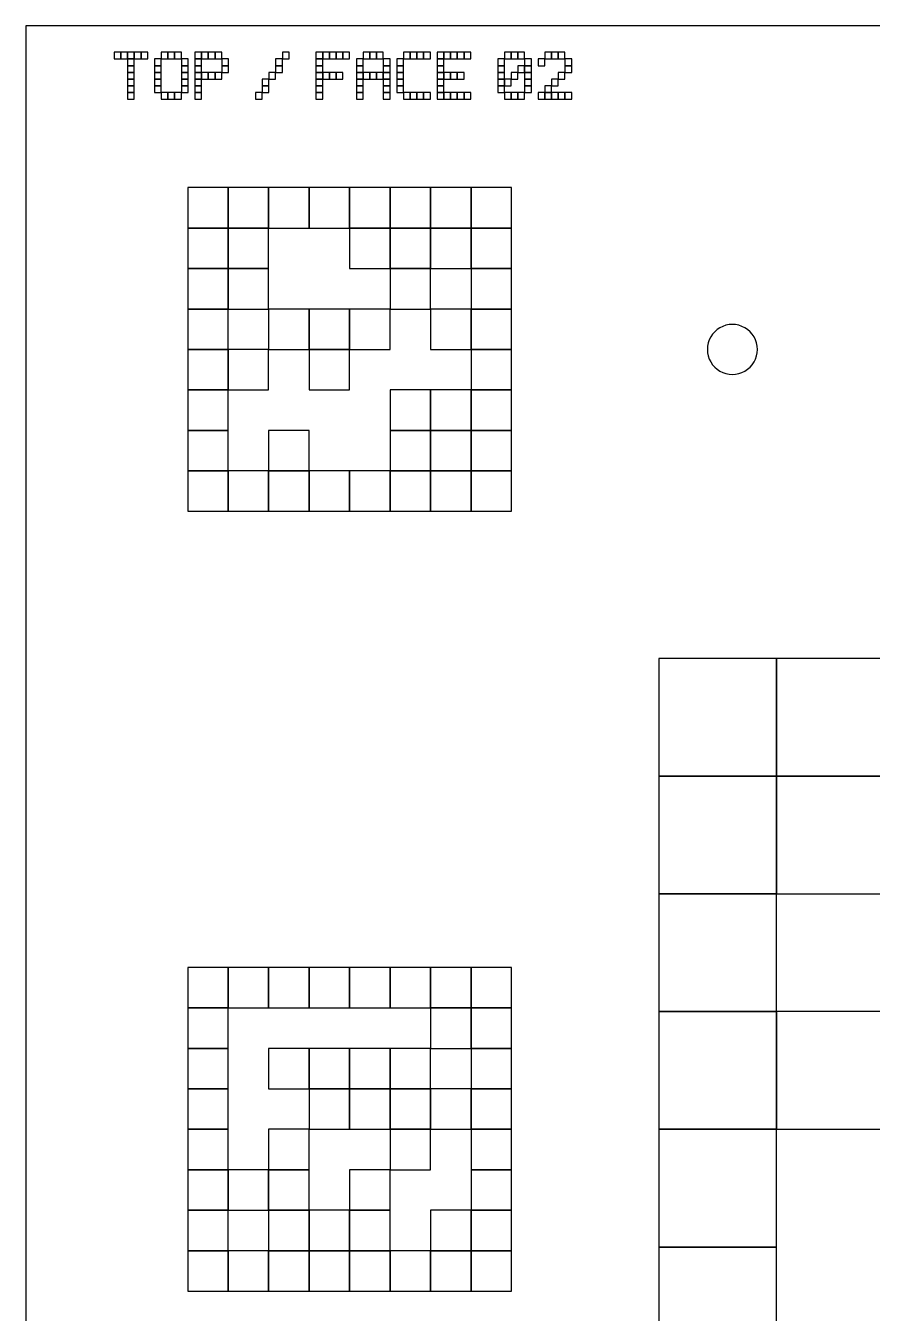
# Model space of a CAD drawing. Extents: x 0 to 490, y 0 to 320.
# Drawn here: x 170 to 227.5, y 232.5 to 320 of the extents above; entities that cross this region are included whole.
import ezdxf

# ---------------------------------------------------------------- set-up
doc = ezdxf.new("R2010")
doc.units = 0
for name, color, linetype in [('BLACK_POCKET', 7, 'CONTINUOUS'), ('BOARD_TEXT', 2, 'CONTINUOUS'), ('CUT', 1, 'CONTINUOUS'), ('MOUNT_HOLE', 5, 'CONTINUOUS')]:
    doc.layers.add(name, color=color, linetype=linetype)

msp = doc.modelspace()

# ---------------------------------------------------------------- linework, layer by layer
at = {"layer": 'BLACK_POCKET'}
for p, q in [((183.75, 309), (181, 309)), ((181, 309), (181, 306.25)), ((183.75, 306.25), (183.75, 309)), ((186.5, 309), (183.75, 309)), ((183.75, 309), (183.75, 306.25)), ((186.5, 306.25), (186.5, 309)), ((189.25, 309), (186.5, 309)), ((186.5, 309), (186.5, 306.25)), ((189.25, 306.25), (189.25, 309)), ((192, 309), (189.25, 309)), ((189.25, 309), (189.25, 306.25)), ((192, 306.25), (192, 309)), ((194.75, 309), (192, 309)), ((192, 309), (192, 306.25)), ((194.75, 306.25), (194.75, 309)), ((197.5, 309), (194.75, 309)), ((194.75, 309), (194.75, 306.25)), ((197.5, 306.25), (197.5, 309)), ((200.25, 309), (197.5, 309)), ((197.5, 309), (197.5, 306.25)), ((200.25, 306.25), (200.25, 309)), ((203, 309), (200.25, 309)), ((200.25, 309), (200.25, 306.25)), ((203, 306.25), (203, 309)), ((181, 306.25), (183.75, 306.25)), ((183.75, 306.25), (181, 306.25)), ((181, 306.25), (181, 303.5)), ((183.75, 306.25), (186.5, 306.25)), ((183.75, 303.5), (183.75, 306.25)), ((186.5, 306.25), (183.75, 306.25)), ((183.75, 306.25), (183.75, 303.5)), ((186.5, 306.25), (189.25, 306.25)), ((186.5, 303.5), (186.5, 306.25)), ((189.25, 306.25), (192, 306.25)), ((192, 306.25), (194.75, 306.25)), ((194.75, 306.25), (192, 306.25)), ((192, 306.25), (192, 303.5)), ((194.75, 306.25), (197.5, 306.25)), ((194.75, 303.5), (194.75, 306.25)), ((197.5, 306.25), (194.75, 306.25)), ((194.75, 306.25), (194.75, 303.5)), ((197.5, 306.25), (200.25, 306.25)), ((197.5, 303.5), (197.5, 306.25)), ((200.25, 306.25), (197.5, 306.25)), ((197.5, 306.25), (197.5, 303.5)), ((200.25, 306.25), (203, 306.25)), ((200.25, 303.5), (200.25, 306.25)), ((203, 306.25), (200.25, 306.25)), ((200.25, 306.25), (200.25, 303.5)), ((203, 303.5), (203, 306.25)), ((181, 303.5), (183.75, 303.5)), ((183.75, 303.5), (181, 303.5)), ((181, 303.5), (181, 300.75)), ((183.75, 303.5), (186.5, 303.5)), ((183.75, 300.75), (183.75, 303.5)), ((186.5, 303.5), (183.75, 303.5)), ((183.75, 303.5), (183.75, 300.75)), ((186.5, 300.75), (186.5, 303.5)), ((192, 303.5), (194.75, 303.5)), ((194.75, 303.5), (197.5, 303.5)), ((197.5, 303.5), (194.75, 303.5)), ((194.75, 303.5), (194.75, 300.75)), ((197.5, 303.5), (200.25, 303.5)), ((197.5, 300.75), (197.5, 303.5)), ((200.25, 303.5), (203, 303.5)), ((203, 303.5), (200.25, 303.5)), ((200.25, 303.5), (200.25, 300.75)), ((203, 300.75), (203, 303.5)), ((181, 300.75), (183.75, 300.75)), ((183.75, 300.75), (181, 300.75)), ((181, 300.75), (181, 298)), ((183.75, 300.75), (186.5, 300.75)), ((183.75, 298), (183.75, 300.75)), ((189.25, 300.75), (186.5, 300.75)), ((186.5, 300.75), (186.5, 298)), ((189.25, 298), (189.25, 300.75)), ((192, 300.75), (189.25, 300.75)), ((189.25, 300.75), (189.25, 298)), ((192, 298), (192, 300.75)), ((194.75, 300.75), (192, 300.75)), ((192, 300.75), (192, 298)), ((194.75, 300.75), (197.5, 300.75)), ((194.75, 298), (194.75, 300.75)), ((200.25, 300.75), (197.5, 300.75)), ((197.5, 300.75), (197.5, 298)), ((200.25, 300.75), (203, 300.75)), ((200.25, 298), (200.25, 300.75)), ((203, 300.75), (200.25, 300.75)), ((200.25, 300.75), (200.25, 298)), ((203, 298), (203, 300.75)), ((181, 298), (183.75, 298)), ((183.75, 298), (181, 298)), ((181, 298), (181, 295.25)), ((183.75, 295.25), (183.75, 298)), ((186.5, 298), (183.75, 298)), ((183.75, 298), (183.75, 295.25)), ((186.5, 298), (189.25, 298)), ((186.5, 295.25), (186.5, 298)), ((189.25, 298), (192, 298)), ((192, 298), (189.25, 298)), ((189.25, 298), (189.25, 295.25)), ((192, 298), (194.75, 298)), ((192, 295.25), (192, 298)), ((197.5, 298), (200.25, 298)), ((200.25, 298), (203, 298)), ((203, 298), (200.25, 298)), ((200.25, 298), (200.25, 295.25)), ((203, 295.25), (203, 298)), ((181, 295.25), (183.75, 295.25)), ((183.75, 295.25), (181, 295.25)), ((181, 295.25), (181, 292.5)), ((183.75, 295.25), (186.5, 295.25)), ((183.75, 292.5), (183.75, 295.25)), ((189.25, 295.25), (192, 295.25)), ((197.5, 295.25), (194.75, 295.25)), ((194.75, 295.25), (194.75, 292.5)), ((197.5, 292.5), (197.5, 295.25)), ((200.25, 295.25), (197.5, 295.25)), ((197.5, 295.25), (197.5, 292.5)), ((200.25, 295.25), (203, 295.25)), ((200.25, 292.5), (200.25, 295.25)), ((203, 295.25), (200.25, 295.25)), ((200.25, 295.25), (200.25, 292.5)), ((203, 292.5), (203, 295.25)), ((181, 292.5), (183.75, 292.5)), ((183.75, 292.5), (181, 292.5)), ((181, 292.5), (181, 289.75)), ((183.75, 289.75), (183.75, 292.5)), ((189.25, 292.5), (186.5, 292.5)), ((186.5, 292.5), (186.5, 289.75)), ((189.25, 289.75), (189.25, 292.5)), ((194.75, 292.5), (197.5, 292.5)), ((197.5, 292.5), (194.75, 292.5)), ((194.75, 292.5), (194.75, 289.75)), ((197.5, 292.5), (200.25, 292.5)), ((197.5, 289.75), (197.5, 292.5)), ((200.25, 292.5), (197.5, 292.5)), ((197.5, 292.5), (197.5, 289.75)), ((200.25, 292.5), (203, 292.5)), ((200.25, 289.75), (200.25, 292.5)), ((203, 292.5), (200.25, 292.5)), ((200.25, 292.5), (200.25, 289.75)), ((203, 289.75), (203, 292.5)), ((181, 289.75), (183.75, 289.75)), ((183.75, 289.75), (181, 289.75)), ((181, 289.75), (181, 287)), ((183.75, 287), (183.75, 289.75)), ((186.5, 289.75), (183.75, 289.75)), ((183.75, 289.75), (183.75, 287)), ((186.5, 289.75), (189.25, 289.75)), ((186.5, 287), (186.5, 289.75)), ((189.25, 289.75), (186.5, 289.75)), ((186.5, 289.75), (186.5, 287)), ((189.25, 287), (189.25, 289.75)), ((192, 289.75), (189.25, 289.75)), ((189.25, 289.75), (189.25, 287)), ((192, 287), (192, 289.75)), ((194.75, 289.75), (192, 289.75)), ((192, 289.75), (192, 287)), ((194.75, 289.75), (197.5, 289.75)), ((194.75, 287), (194.75, 289.75)), ((197.5, 289.75), (194.75, 289.75)), ((194.75, 289.75), (194.75, 287)), ((197.5, 289.75), (200.25, 289.75)), ((197.5, 287), (197.5, 289.75)), ((200.25, 289.75), (197.5, 289.75)), ((197.5, 289.75), (197.5, 287)), ((200.25, 289.75), (203, 289.75)), ((200.25, 287), (200.25, 289.75)), ((203, 289.75), (200.25, 289.75)), ((200.25, 289.75), (200.25, 287)), ((203, 287), (203, 289.75)), ((181, 287), (183.75, 287)), ((183.75, 287), (186.5, 287)), ((186.5, 287), (189.25, 287)), ((189.25, 287), (192, 287)), ((192, 287), (194.75, 287)), ((194.75, 287), (197.5, 287)), ((197.5, 287), (200.25, 287)), ((200.25, 287), (203, 287)), ((221, 277), (213, 277)), ((213, 277), (213, 269)), ((221, 269), (221, 277)), ((229, 277), (221, 277)), ((221, 277), (221, 269)), ((213, 269), (221, 269)), ((221, 269), (213, 269)), ((213, 269), (213, 261)), ((221, 269), (229, 269)), ((221, 261), (221, 269)), ((229, 269), (221, 269)), ((221, 269), (221, 261)), ((213, 261), (221, 261)), ((221, 261), (213, 261)), ((213, 261), (213, 253)), ((221, 261), (229, 261)), ((221, 253), (221, 261)), ((183.75, 256), (181, 256)), ((181, 256), (181, 253.25)), ((183.75, 253.25), (183.75, 256)), ((186.5, 256), (183.75, 256)), ((183.75, 256), (183.75, 253.25)), ((186.5, 253.25), (186.5, 256)), ((189.25, 256), (186.5, 256)), ((186.5, 256), (186.5, 253.25)), ((189.25, 253.25), (189.25, 256)), ((192, 256), (189.25, 256)), ((189.25, 256), (189.25, 253.25)), ((192, 253.25), (192, 256)), ((194.75, 256), (192, 256)), ((192, 256), (192, 253.25)), ((194.75, 253.25), (194.75, 256)), ((197.5, 256), (194.75, 256)), ((194.75, 256), (194.75, 253.25)), ((197.5, 253.25), (197.5, 256)), ((200.25, 256), (197.5, 256)), ((197.5, 256), (197.5, 253.25)), ((200.25, 253.25), (200.25, 256)), ((203, 256), (200.25, 256)), ((200.25, 256), (200.25, 253.25)), ((203, 253.25), (203, 256)), ((181, 253.25), (183.75, 253.25)), ((183.75, 253.25), (181, 253.25)), ((181, 253.25), (181, 250.5)), ((183.75, 253.25), (186.5, 253.25)), ((183.75, 250.5), (183.75, 253.25)), ((186.5, 253.25), (189.25, 253.25)), ((189.25, 253.25), (192, 253.25)), ((192, 253.25), (194.75, 253.25)), ((194.75, 253.25), (197.5, 253.25)), ((197.5, 253.25), (200.25, 253.25)), ((200.25, 253.25), (197.5, 253.25)), ((197.5, 253.25), (197.5, 250.5)), ((200.25, 253.25), (203, 253.25)), ((200.25, 250.5), (200.25, 253.25)), ((203, 253.25), (200.25, 253.25)), ((200.25, 253.25), (200.25, 250.5)), ((203, 250.5), (203, 253.25)), ((213, 253), (221, 253)), ((221, 253), (213, 253)), ((213, 253), (213, 245)), ((221, 245), (221, 253)), ((229, 253), (221, 253)), ((221, 253), (221, 245)), ((181, 250.5), (183.75, 250.5)), ((183.75, 250.5), (181, 250.5)), ((181, 250.5), (181, 247.75)), ((183.75, 247.75), (183.75, 250.5)), ((189.25, 250.5), (186.5, 250.5)), ((186.5, 250.5), (186.5, 247.75)), ((189.25, 247.75), (189.25, 250.5)), ((192, 250.5), (189.25, 250.5)), ((189.25, 250.5), (189.25, 247.75)), ((192, 247.75), (192, 250.5)), ((194.75, 250.5), (192, 250.5)), ((192, 250.5), (192, 247.75)), ((194.75, 247.75), (194.75, 250.5)), ((197.5, 250.5), (194.75, 250.5)), ((194.75, 250.5), (194.75, 247.75)), ((197.5, 250.5), (200.25, 250.5)), ((197.5, 247.75), (197.5, 250.5)), ((200.25, 250.5), (203, 250.5)), ((203, 250.5), (200.25, 250.5)), ((200.25, 250.5), (200.25, 247.75)), ((203, 247.75), (203, 250.5)), ((181, 247.75), (183.75, 247.75)), ((183.75, 247.75), (181, 247.75)), ((181, 247.75), (181, 245)), ((183.75, 245), (183.75, 247.75)), ((186.5, 247.75), (189.25, 247.75)), ((189.25, 247.75), (192, 247.75)), ((192, 247.75), (189.25, 247.75)), ((189.25, 247.75), (189.25, 245)), ((192, 247.75), (194.75, 247.75)), ((192, 245), (192, 247.75)), ((194.75, 247.75), (192, 247.75)), ((192, 247.75), (192, 245)), ((194.75, 247.75), (197.5, 247.75)), ((194.75, 245), (194.75, 247.75)), ((197.5, 247.75), (194.75, 247.75)), ((194.75, 247.75), (194.75, 245)), ((197.5, 245), (197.5, 247.75)), ((200.25, 247.75), (197.5, 247.75)), ((197.5, 247.75), (197.5, 245)), ((200.25, 247.75), (203, 247.75)), ((200.25, 245), (200.25, 247.75)), ((203, 247.75), (200.25, 247.75)), ((200.25, 247.75), (200.25, 245)), ((203, 245), (203, 247.75)), ((181, 245), (183.75, 245)), ((183.75, 245), (181, 245)), ((181, 245), (181, 242.25)), ((183.75, 242.25), (183.75, 245)), ((189.25, 245), (186.5, 245)), ((186.5, 245), (186.5, 242.25)), ((189.25, 245), (192, 245)), ((189.25, 242.25), (189.25, 245)), ((192, 245), (194.75, 245)), ((194.75, 245), (197.5, 245)), ((197.5, 245), (194.75, 245)), ((194.75, 245), (194.75, 242.25)), ((197.5, 245), (200.25, 245)), ((197.5, 242.25), (197.5, 245)), ((200.25, 245), (203, 245)), ((203, 245), (200.25, 245)), ((200.25, 245), (200.25, 242.25)), ((203, 242.25), (203, 245)), ((213, 245), (221, 245)), ((221, 245), (213, 245)), ((213, 245), (213, 237)), ((221, 245), (229, 245)), ((221, 237), (221, 245)), ((181, 242.25), (183.75, 242.25)), ((183.75, 242.25), (181, 242.25)), ((181, 242.25), (181, 239.5)), ((183.75, 239.5), (183.75, 242.25)), ((186.5, 242.25), (183.75, 242.25)), ((183.75, 242.25), (183.75, 239.5)), ((186.5, 242.25), (189.25, 242.25)), ((186.5, 239.5), (186.5, 242.25)), ((189.25, 242.25), (186.5, 242.25)), ((186.5, 242.25), (186.5, 239.5)), ((189.25, 239.5), (189.25, 242.25)), ((194.75, 242.25), (192, 242.25)), ((192, 242.25), (192, 239.5)), ((194.75, 242.25), (197.5, 242.25)), ((194.75, 239.5), (194.75, 242.25)), ((200.25, 242.25), (203, 242.25)), ((203, 242.25), (200.25, 242.25)), ((200.25, 242.25), (200.25, 239.5)), ((203, 239.5), (203, 242.25)), ((181, 239.5), (183.75, 239.5)), ((183.75, 239.5), (181, 239.5)), ((181, 239.5), (181, 236.75)), ((183.75, 239.5), (186.5, 239.5)), ((183.75, 236.75), (183.75, 239.5)), ((186.5, 239.5), (189.25, 239.5)), ((189.25, 239.5), (186.5, 239.5)), ((186.5, 239.5), (186.5, 236.75)), ((189.25, 236.75), (189.25, 239.5)), ((192, 239.5), (189.25, 239.5)), ((189.25, 239.5), (189.25, 236.75)), ((192, 239.5), (194.75, 239.5)), ((192, 236.75), (192, 239.5)), ((194.75, 239.5), (192, 239.5)), ((192, 239.5), (192, 236.75)), ((194.75, 236.75), (194.75, 239.5)), ((200.25, 239.5), (197.5, 239.5)), ((197.5, 239.5), (197.5, 236.75)), ((200.25, 239.5), (203, 239.5)), ((200.25, 236.75), (200.25, 239.5)), ((203, 239.5), (200.25, 239.5)), ((200.25, 239.5), (200.25, 236.75)), ((203, 236.75), (203, 239.5)), ((181, 236.75), (183.75, 236.75)), ((183.75, 236.75), (181, 236.75)), ((181, 236.75), (181, 234)), ((183.75, 234), (183.75, 236.75)), ((186.5, 236.75), (183.75, 236.75)), ((183.75, 236.75), (183.75, 234)), ((186.5, 236.75), (189.25, 236.75)), ((186.5, 234), (186.5, 236.75)), ((189.25, 236.75), (186.5, 236.75)), ((186.5, 236.75), (186.5, 234)), ((189.25, 236.75), (192, 236.75)), ((189.25, 234), (189.25, 236.75)), ((192, 236.75), (189.25, 236.75)), ((189.25, 236.75), (189.25, 234)), ((192, 236.75), (194.75, 236.75)), ((192, 234), (192, 236.75)), ((194.75, 236.75), (192, 236.75)), ((192, 236.75), (192, 234)), ((194.75, 234), (194.75, 236.75)), ((197.5, 236.75), (194.75, 236.75)), ((194.75, 236.75), (194.75, 234)), ((197.5, 236.75), (200.25, 236.75)), ((197.5, 234), (197.5, 236.75)), ((200.25, 236.75), (197.5, 236.75)), ((197.5, 236.75), (197.5, 234)), ((200.25, 236.75), (203, 236.75)), ((200.25, 234), (200.25, 236.75)), ((203, 236.75), (200.25, 236.75)), ((200.25, 236.75), (200.25, 234)), ((203, 234), (203, 236.75)), ((213, 237), (221, 237)), ((221, 237), (213, 237)), ((213, 237), (213, 229)), ((221, 229), (221, 237)), ((181, 234), (183.75, 234)), ((183.75, 234), (186.5, 234)), ((186.5, 234), (189.25, 234)), ((189.25, 234), (192, 234)), ((192, 234), (194.75, 234)), ((194.75, 234), (197.5, 234)), ((197.5, 234), (200.25, 234)), ((200.25, 234), (203, 234))]:
    msp.add_line(p, q, dxfattribs=at)
at = {"layer": 'BOARD_TEXT'}
for p, q in [((176.457143, 318.2), (176, 318.2)), ((176, 318.2), (176, 317.742857)), ((176, 317.742857), (176.457143, 317.742857)), ((176.457143, 317.742857), (176.457143, 318.2)), ((176.914286, 318.2), (176.457143, 318.2)), ((176.457143, 318.2), (176.457143, 317.742857)), ((176.457143, 317.742857), (176.914286, 317.742857)), ((176.914286, 317.742857), (176.914286, 318.2)), ((177.371429, 318.2), (176.914286, 318.2)), ((176.914286, 318.2), (176.914286, 317.742857)), ((176.914286, 317.742857), (177.371429, 317.742857)), ((177.371429, 317.742857), (176.914286, 317.742857)), ((176.914286, 317.742857), (176.914286, 317.285714)), ((177.371429, 317.742857), (177.371429, 318.2)), ((177.828571, 318.2), (177.371429, 318.2)), ((177.371429, 318.2), (177.371429, 317.742857)), ((177.371429, 317.742857), (177.828571, 317.742857)), ((177.371429, 317.285714), (177.371429, 317.742857)), ((177.828571, 317.742857), (177.828571, 318.2)), ((178.285714, 318.2), (177.828571, 318.2)), ((177.828571, 318.2), (177.828571, 317.742857)), ((177.828571, 317.742857), (178.285714, 317.742857)), ((178.285714, 317.742857), (178.285714, 318.2)), ((179.2, 317.742857), (178.742857, 317.742857)), ((178.742857, 317.742857), (178.742857, 317.285714)), ((179.657143, 318.2), (179.2, 318.2)), ((179.2, 318.2), (179.2, 317.742857)), ((179.2, 317.742857), (179.657143, 317.742857)), ((179.2, 317.285714), (179.2, 317.742857)), ((179.657143, 317.742857), (179.657143, 318.2)), ((180.114286, 318.2), (179.657143, 318.2)), ((179.657143, 318.2), (179.657143, 317.742857)), ((179.657143, 317.742857), (180.114286, 317.742857)), ((180.114286, 317.742857), (180.114286, 318.2)), ((180.571429, 318.2), (180.114286, 318.2)), ((180.114286, 318.2), (180.114286, 317.742857)), ((180.114286, 317.742857), (180.571429, 317.742857)), ((180.571429, 317.742857), (180.571429, 318.2)), ((181.028571, 317.742857), (180.571429, 317.742857)), ((180.571429, 317.742857), (180.571429, 317.285714)), ((181.028571, 317.285714), (181.028571, 317.742857)), ((181.942857, 318.2), (181.485714, 318.2)), ((181.485714, 318.2), (181.485714, 317.742857)), ((181.485714, 317.742857), (181.942857, 317.742857)), ((181.942857, 317.742857), (181.485714, 317.742857)), ((181.485714, 317.742857), (181.485714, 317.285714)), ((181.942857, 317.742857), (181.942857, 318.2)), ((182.4, 318.2), (181.942857, 318.2)), ((181.942857, 318.2), (181.942857, 317.742857)), ((181.942857, 317.742857), (182.4, 317.742857)), ((181.942857, 317.285714), (181.942857, 317.742857)), ((182.4, 317.742857), (182.4, 318.2)), ((182.857143, 318.2), (182.4, 318.2)), ((182.4, 318.2), (182.4, 317.742857)), ((182.4, 317.742857), (182.857143, 317.742857)), ((182.857143, 317.742857), (182.857143, 318.2)), ((183.314286, 318.2), (182.857143, 318.2)), ((182.857143, 318.2), (182.857143, 317.742857)), ((182.857143, 317.742857), (183.314286, 317.742857)), ((183.314286, 317.742857), (183.314286, 318.2)), ((183.771429, 317.742857), (183.314286, 317.742857)), ((183.314286, 317.742857), (183.314286, 317.285714)), ((183.771429, 317.285714), (183.771429, 317.742857)), ((187.428571, 317.742857), (186.971429, 317.742857)), ((186.971429, 317.742857), (186.971429, 317.285714)), ((187.885714, 318.2), (187.428571, 318.2)), ((187.428571, 318.2), (187.428571, 317.742857)), ((187.428571, 317.742857), (187.885714, 317.742857)), ((187.428571, 317.285714), (187.428571, 317.742857)), ((187.885714, 317.742857), (187.885714, 318.2)), ((190.171429, 318.2), (189.714286, 318.2)), ((189.714286, 318.2), (189.714286, 317.742857)), ((189.714286, 317.742857), (190.171429, 317.742857)), ((190.171429, 317.742857), (189.714286, 317.742857)), ((189.714286, 317.742857), (189.714286, 317.285714)), ((190.171429, 317.742857), (190.171429, 318.2)), ((190.628571, 318.2), (190.171429, 318.2)), ((190.171429, 318.2), (190.171429, 317.742857)), ((190.171429, 317.742857), (190.628571, 317.742857)), ((190.171429, 317.285714), (190.171429, 317.742857)), ((190.628571, 317.742857), (190.628571, 318.2)), ((191.085714, 318.2), (190.628571, 318.2)), ((190.628571, 318.2), (190.628571, 317.742857)), ((190.628571, 317.742857), (191.085714, 317.742857)), ((191.085714, 317.742857), (191.085714, 318.2)), ((191.542857, 318.2), (191.085714, 318.2)), ((191.085714, 318.2), (191.085714, 317.742857)), ((191.085714, 317.742857), (191.542857, 317.742857)), ((191.542857, 317.742857), (191.542857, 318.2)), ((192, 318.2), (191.542857, 318.2)), ((191.542857, 318.2), (191.542857, 317.742857)), ((191.542857, 317.742857), (192, 317.742857)), ((192, 317.742857), (192, 318.2)), ((192.914286, 317.742857), (192.457143, 317.742857)), ((192.457143, 317.742857), (192.457143, 317.285714)), ((193.371429, 318.2), (192.914286, 318.2)), ((192.914286, 318.2), (192.914286, 317.742857)), ((192.914286, 317.742857), (193.371429, 317.742857)), ((192.914286, 317.285714), (192.914286, 317.742857)), ((193.371429, 317.742857), (193.371429, 318.2)), ((193.828571, 318.2), (193.371429, 318.2)), ((193.371429, 318.2), (193.371429, 317.742857)), ((193.371429, 317.742857), (193.828571, 317.742857)), ((193.828571, 317.742857), (193.828571, 318.2)), ((194.285714, 318.2), (193.828571, 318.2)), ((193.828571, 318.2), (193.828571, 317.742857)), ((193.828571, 317.742857), (194.285714, 317.742857)), ((194.285714, 317.742857), (194.285714, 318.2)), ((194.742857, 317.742857), (194.285714, 317.742857)), ((194.285714, 317.742857), (194.285714, 317.285714)), ((194.742857, 317.285714), (194.742857, 317.742857)), ((195.657143, 317.742857), (195.2, 317.742857)), ((195.2, 317.742857), (195.2, 317.285714)), ((196.114286, 318.2), (195.657143, 318.2)), ((195.657143, 318.2), (195.657143, 317.742857)), ((195.657143, 317.742857), (196.114286, 317.742857)), ((195.657143, 317.285714), (195.657143, 317.742857)), ((196.114286, 317.742857), (196.114286, 318.2)), ((196.571429, 318.2), (196.114286, 318.2)), ((196.114286, 318.2), (196.114286, 317.742857)), ((196.114286, 317.742857), (196.571429, 317.742857)), ((196.571429, 317.742857), (196.571429, 318.2)), ((197.028571, 318.2), (196.571429, 318.2)), ((196.571429, 318.2), (196.571429, 317.742857)), ((196.571429, 317.742857), (197.028571, 317.742857)), ((197.028571, 317.742857), (197.028571, 318.2)), ((197.485714, 318.2), (197.028571, 318.2)), ((197.028571, 318.2), (197.028571, 317.742857)), ((197.028571, 317.742857), (197.485714, 317.742857)), ((197.485714, 317.742857), (197.485714, 318.2)), ((198.4, 318.2), (197.942857, 318.2)), ((197.942857, 318.2), (197.942857, 317.742857)), ((197.942857, 317.742857), (198.4, 317.742857)), ((198.4, 317.742857), (197.942857, 317.742857)), ((197.942857, 317.742857), (197.942857, 317.285714)), ((198.4, 317.742857), (198.4, 318.2)), ((198.857143, 318.2), (198.4, 318.2)), ((198.4, 318.2), (198.4, 317.742857)), ((198.4, 317.742857), (198.857143, 317.742857)), ((198.4, 317.285714), (198.4, 317.742857)), ((198.857143, 317.742857), (198.857143, 318.2)), ((199.314286, 318.2), (198.857143, 318.2)), ((198.857143, 318.2), (198.857143, 317.742857)), ((198.857143, 317.742857), (199.314286, 317.742857)), ((199.314286, 317.742857), (199.314286, 318.2)), ((199.771429, 318.2), (199.314286, 318.2)), ((199.314286, 318.2), (199.314286, 317.742857)), ((199.314286, 317.742857), (199.771429, 317.742857)), ((199.771429, 317.742857), (199.771429, 318.2)), ((200.228571, 318.2), (199.771429, 318.2)), ((199.771429, 318.2), (199.771429, 317.742857)), ((199.771429, 317.742857), (200.228571, 317.742857)), ((200.228571, 317.742857), (200.228571, 318.2)), ((202.514286, 317.742857), (202.057143, 317.742857)), ((202.057143, 317.742857), (202.057143, 317.285714)), ((202.971429, 318.2), (202.514286, 318.2)), ((202.514286, 318.2), (202.514286, 317.742857)), ((202.514286, 317.742857), (202.971429, 317.742857)), ((202.514286, 317.285714), (202.514286, 317.742857)), ((202.971429, 317.742857), (202.971429, 318.2)), ((203.428571, 318.2), (202.971429, 318.2)), ((202.971429, 318.2), (202.971429, 317.742857)), ((202.971429, 317.742857), (203.428571, 317.742857)), ((203.428571, 317.742857), (203.428571, 318.2)), ((203.885714, 318.2), (203.428571, 318.2)), ((203.428571, 318.2), (203.428571, 317.742857)), ((203.428571, 317.742857), (203.885714, 317.742857)), ((203.885714, 317.742857), (203.885714, 318.2)), ((204.342857, 317.742857), (203.885714, 317.742857)), ((203.885714, 317.742857), (203.885714, 317.285714)), ((204.342857, 317.285714), (204.342857, 317.742857)), ((205.257143, 317.742857), (204.8, 317.742857)), ((204.8, 317.742857), (204.8, 317.285714)), ((205.714286, 318.2), (205.257143, 318.2)), ((205.257143, 318.2), (205.257143, 317.742857)), ((205.257143, 317.742857), (205.714286, 317.742857)), ((205.257143, 317.285714), (205.257143, 317.742857)), ((205.714286, 317.742857), (205.714286, 318.2)), ((206.171429, 318.2), (205.714286, 318.2)), ((205.714286, 318.2), (205.714286, 317.742857)), ((205.714286, 317.742857), (206.171429, 317.742857)), ((206.171429, 317.742857), (206.171429, 318.2)), ((206.628571, 318.2), (206.171429, 318.2)), ((206.171429, 318.2), (206.171429, 317.742857)), ((206.171429, 317.742857), (206.628571, 317.742857)), ((206.628571, 317.742857), (206.628571, 318.2)), ((207.085714, 317.742857), (206.628571, 317.742857)), ((206.628571, 317.742857), (206.628571, 317.285714)), ((207.085714, 317.285714), (207.085714, 317.742857)), ((176.914286, 317.285714), (177.371429, 317.285714)), ((177.371429, 317.285714), (176.914286, 317.285714)), ((176.914286, 317.285714), (176.914286, 316.828571)), ((176.914286, 316.828571), (177.371429, 316.828571)), ((177.371429, 316.828571), (176.914286, 316.828571)), ((176.914286, 316.828571), (176.914286, 316.371429)), ((177.371429, 316.828571), (177.371429, 317.285714)), ((177.371429, 316.371429), (177.371429, 316.828571)), ((178.742857, 317.285714), (179.2, 317.285714)), ((179.2, 317.285714), (178.742857, 317.285714)), ((178.742857, 317.285714), (178.742857, 316.828571)), ((178.742857, 316.828571), (179.2, 316.828571)), ((179.2, 316.828571), (178.742857, 316.828571)), ((178.742857, 316.828571), (178.742857, 316.371429)), ((179.2, 316.828571), (179.2, 317.285714)), ((179.2, 316.371429), (179.2, 316.828571)), ((180.571429, 317.285714), (181.028571, 317.285714)), ((181.028571, 317.285714), (180.571429, 317.285714)), ((180.571429, 317.285714), (180.571429, 316.828571)), ((180.571429, 316.828571), (181.028571, 316.828571)), ((181.028571, 316.828571), (180.571429, 316.828571)), ((180.571429, 316.828571), (180.571429, 316.371429)), ((181.028571, 316.828571), (181.028571, 317.285714)), ((181.028571, 316.371429), (181.028571, 316.828571)), ((181.485714, 317.285714), (181.942857, 317.285714)), ((181.942857, 317.285714), (181.485714, 317.285714)), ((181.485714, 317.285714), (181.485714, 316.828571)), ((181.485714, 316.828571), (181.942857, 316.828571)), ((181.942857, 316.828571), (181.485714, 316.828571)), ((181.485714, 316.828571), (181.485714, 316.371429)), ((181.942857, 316.828571), (181.942857, 317.285714)), ((181.942857, 316.371429), (181.942857, 316.828571)), ((182.4, 316.828571), (181.942857, 316.828571)), ((181.942857, 316.828571), (181.942857, 316.371429)), ((182.4, 316.371429), (182.4, 316.828571)), ((182.857143, 316.828571), (182.4, 316.828571)), ((182.4, 316.828571), (182.4, 316.371429)), ((182.857143, 316.371429), (182.857143, 316.828571)), ((183.314286, 316.828571), (182.857143, 316.828571)), ((182.857143, 316.828571), (182.857143, 316.371429)), ((183.314286, 317.285714), (183.771429, 317.285714)), ((183.771429, 317.285714), (183.314286, 317.285714)), ((183.314286, 317.285714), (183.314286, 316.828571)), ((183.314286, 316.828571), (183.771429, 316.828571)), ((183.314286, 316.371429), (183.314286, 316.828571)), ((183.771429, 316.828571), (183.771429, 317.285714)), ((186.971429, 316.828571), (186.514286, 316.828571)), ((186.514286, 316.828571), (186.514286, 316.371429)), ((186.971429, 317.285714), (187.428571, 317.285714)), ((187.428571, 317.285714), (186.971429, 317.285714)), ((186.971429, 317.285714), (186.971429, 316.828571)), ((186.971429, 316.828571), (187.428571, 316.828571)), ((186.971429, 316.371429), (186.971429, 316.828571)), ((187.428571, 316.828571), (187.428571, 317.285714)), ((189.714286, 317.285714), (190.171429, 317.285714)), ((190.171429, 317.285714), (189.714286, 317.285714)), ((189.714286, 317.285714), (189.714286, 316.828571)), ((189.714286, 316.828571), (190.171429, 316.828571)), ((190.171429, 316.828571), (189.714286, 316.828571)), ((189.714286, 316.828571), (189.714286, 316.371429)), ((190.171429, 316.828571), (190.171429, 317.285714)), ((190.171429, 316.371429), (190.171429, 316.828571)), ((190.628571, 316.828571), (190.171429, 316.828571)), ((190.171429, 316.828571), (190.171429, 316.371429)), ((190.628571, 316.371429), (190.628571, 316.828571)), ((191.085714, 316.828571), (190.628571, 316.828571)), ((190.628571, 316.828571), (190.628571, 316.371429)), ((191.085714, 316.371429), (191.085714, 316.828571)), ((191.542857, 316.828571), (191.085714, 316.828571)), ((191.085714, 316.828571), (191.085714, 316.371429)), ((191.542857, 316.371429), (191.542857, 316.828571)), ((192.457143, 317.285714), (192.914286, 317.285714)), ((192.914286, 317.285714), (192.457143, 317.285714)), ((192.457143, 317.285714), (192.457143, 316.828571)), ((192.457143, 316.828571), (192.914286, 316.828571)), ((192.914286, 316.828571), (192.457143, 316.828571)), ((192.457143, 316.828571), (192.457143, 316.371429)), ((192.914286, 316.828571), (192.914286, 317.285714)), ((192.914286, 316.371429), (192.914286, 316.828571)), ((193.371429, 316.828571), (192.914286, 316.828571)), ((192.914286, 316.828571), (192.914286, 316.371429)), ((193.371429, 316.371429), (193.371429, 316.828571)), ((193.828571, 316.828571), (193.371429, 316.828571)), ((193.371429, 316.828571), (193.371429, 316.371429)), ((193.828571, 316.371429), (193.828571, 316.828571)), ((194.285714, 316.828571), (193.828571, 316.828571)), ((193.828571, 316.828571), (193.828571, 316.371429)), ((194.285714, 317.285714), (194.742857, 317.285714)), ((194.742857, 317.285714), (194.285714, 317.285714)), ((194.285714, 317.285714), (194.285714, 316.828571)), ((194.285714, 316.828571), (194.742857, 316.828571)), ((194.285714, 316.371429), (194.285714, 316.828571)), ((194.742857, 316.828571), (194.285714, 316.828571)), ((194.285714, 316.828571), (194.285714, 316.371429)), ((194.742857, 316.828571), (194.742857, 317.285714)), ((194.742857, 316.371429), (194.742857, 316.828571)), ((195.2, 317.285714), (195.657143, 317.285714)), ((195.657143, 317.285714), (195.2, 317.285714)), ((195.2, 317.285714), (195.2, 316.828571)), ((195.2, 316.828571), (195.657143, 316.828571)), ((195.657143, 316.828571), (195.2, 316.828571)), ((195.2, 316.828571), (195.2, 316.371429)), ((195.657143, 316.828571), (195.657143, 317.285714)), ((195.657143, 316.371429), (195.657143, 316.828571)), ((197.942857, 317.285714), (198.4, 317.285714)), ((198.4, 317.285714), (197.942857, 317.285714)), ((197.942857, 317.285714), (197.942857, 316.828571)), ((197.942857, 316.828571), (198.4, 316.828571)), ((198.4, 316.828571), (197.942857, 316.828571)), ((197.942857, 316.828571), (197.942857, 316.371429)), ((198.4, 316.828571), (198.4, 317.285714)), ((198.4, 316.371429), (198.4, 316.828571)), ((198.857143, 316.828571), (198.4, 316.828571)), ((198.4, 316.828571), (198.4, 316.371429)), ((198.857143, 316.371429), (198.857143, 316.828571)), ((199.314286, 316.828571), (198.857143, 316.828571)), ((198.857143, 316.828571), (198.857143, 316.371429)), ((199.314286, 316.371429), (199.314286, 316.828571)), ((199.771429, 316.828571), (199.314286, 316.828571)), ((199.314286, 316.828571), (199.314286, 316.371429)), ((199.771429, 316.371429), (199.771429, 316.828571)), ((202.057143, 317.285714), (202.514286, 317.285714)), ((202.514286, 317.285714), (202.057143, 317.285714)), ((202.057143, 317.285714), (202.057143, 316.828571)), ((202.057143, 316.828571), (202.514286, 316.828571)), ((202.514286, 316.828571), (202.057143, 316.828571)), ((202.057143, 316.828571), (202.057143, 316.371429)), ((202.514286, 316.828571), (202.514286, 317.285714)), ((202.514286, 316.371429), (202.514286, 316.828571)), ((203.428571, 316.828571), (202.971429, 316.828571)), ((202.971429, 316.828571), (202.971429, 316.371429)), ((203.885714, 317.285714), (203.428571, 317.285714)), ((203.428571, 317.285714), (203.428571, 316.828571)), ((203.428571, 316.828571), (203.885714, 316.828571)), ((203.428571, 316.371429), (203.428571, 316.828571)), ((203.885714, 317.285714), (204.342857, 317.285714)), ((203.885714, 316.828571), (203.885714, 317.285714)), ((204.342857, 317.285714), (203.885714, 317.285714)), ((203.885714, 317.285714), (203.885714, 316.828571)), ((203.885714, 316.828571), (204.342857, 316.828571)), ((204.342857, 316.828571), (203.885714, 316.828571)), ((203.885714, 316.828571), (203.885714, 316.371429)), ((204.342857, 316.828571), (204.342857, 317.285714)), ((204.342857, 316.371429), (204.342857, 316.828571)), ((204.8, 317.285714), (205.257143, 317.285714)), ((206.628571, 316.828571), (206.171429, 316.828571)), ((206.171429, 316.828571), (206.171429, 316.371429)), ((206.628571, 317.285714), (207.085714, 317.285714)), ((207.085714, 317.285714), (206.628571, 317.285714)), ((206.628571, 317.285714), (206.628571, 316.828571)), ((206.628571, 316.828571), (207.085714, 316.828571)), ((206.628571, 316.371429), (206.628571, 316.828571)), ((207.085714, 316.828571), (207.085714, 317.285714)), ((176.914286, 316.371429), (177.371429, 316.371429)), ((177.371429, 316.371429), (176.914286, 316.371429)), ((176.914286, 316.371429), (176.914286, 315.914286)), ((176.914286, 315.914286), (177.371429, 315.914286)), ((177.371429, 315.914286), (176.914286, 315.914286)), ((176.914286, 315.914286), (176.914286, 315.457143)), ((177.371429, 315.914286), (177.371429, 316.371429)), ((177.371429, 315.457143), (177.371429, 315.914286)), ((178.742857, 316.371429), (179.2, 316.371429)), ((179.2, 316.371429), (178.742857, 316.371429)), ((178.742857, 316.371429), (178.742857, 315.914286)), ((178.742857, 315.914286), (179.2, 315.914286)), ((179.2, 315.914286), (178.742857, 315.914286)), ((178.742857, 315.914286), (178.742857, 315.457143)), ((179.2, 315.914286), (179.2, 316.371429)), ((179.2, 315.457143), (179.2, 315.914286)), ((180.571429, 316.371429), (181.028571, 316.371429)), ((181.028571, 316.371429), (180.571429, 316.371429)), ((180.571429, 316.371429), (180.571429, 315.914286)), ((180.571429, 315.914286), (181.028571, 315.914286)), ((181.028571, 315.914286), (180.571429, 315.914286)), ((180.571429, 315.914286), (180.571429, 315.457143)), ((181.028571, 315.914286), (181.028571, 316.371429)), ((181.028571, 315.457143), (181.028571, 315.914286)), ((181.485714, 316.371429), (181.942857, 316.371429)), ((181.942857, 316.371429), (181.485714, 316.371429)), ((181.485714, 316.371429), (181.485714, 315.914286)), ((181.485714, 315.914286), (181.942857, 315.914286)), ((181.942857, 315.914286), (181.485714, 315.914286)), ((181.485714, 315.914286), (181.485714, 315.457143)), ((181.942857, 316.371429), (182.4, 316.371429)), ((181.942857, 315.914286), (181.942857, 316.371429)), ((181.942857, 315.457143), (181.942857, 315.914286)), ((182.4, 316.371429), (182.857143, 316.371429)), ((182.857143, 316.371429), (183.314286, 316.371429)), ((186.514286, 316.371429), (186.057143, 316.371429)), ((186.057143, 316.371429), (186.057143, 315.914286)), ((186.057143, 315.914286), (186.514286, 315.914286)), ((186.514286, 315.914286), (186.057143, 315.914286)), ((186.057143, 315.914286), (186.057143, 315.457143)), ((186.514286, 316.371429), (186.971429, 316.371429)), ((186.514286, 315.914286), (186.514286, 316.371429)), ((186.514286, 315.457143), (186.514286, 315.914286)), ((189.714286, 316.371429), (190.171429, 316.371429)), ((190.171429, 316.371429), (189.714286, 316.371429)), ((189.714286, 316.371429), (189.714286, 315.914286)), ((189.714286, 315.914286), (190.171429, 315.914286)), ((190.171429, 315.914286), (189.714286, 315.914286)), ((189.714286, 315.914286), (189.714286, 315.457143)), ((190.171429, 316.371429), (190.628571, 316.371429)), ((190.171429, 315.914286), (190.171429, 316.371429)), ((190.171429, 315.457143), (190.171429, 315.914286)), ((190.628571, 316.371429), (191.085714, 316.371429)), ((191.085714, 316.371429), (191.542857, 316.371429)), ((192.457143, 316.371429), (192.914286, 316.371429)), ((192.914286, 316.371429), (192.457143, 316.371429)), ((192.457143, 316.371429), (192.457143, 315.914286)), ((192.457143, 315.914286), (192.914286, 315.914286)), ((192.914286, 315.914286), (192.457143, 315.914286)), ((192.457143, 315.914286), (192.457143, 315.457143)), ((192.914286, 316.371429), (193.371429, 316.371429)), ((192.914286, 315.914286), (192.914286, 316.371429)), ((192.914286, 315.457143), (192.914286, 315.914286)), ((193.371429, 316.371429), (193.828571, 316.371429)), ((193.828571, 316.371429), (194.285714, 316.371429)), ((194.285714, 316.371429), (194.742857, 316.371429)), ((194.742857, 316.371429), (194.285714, 316.371429)), ((194.285714, 316.371429), (194.285714, 315.914286)), ((194.285714, 315.914286), (194.742857, 315.914286)), ((194.742857, 315.914286), (194.285714, 315.914286)), ((194.285714, 315.914286), (194.285714, 315.457143)), ((194.742857, 315.914286), (194.742857, 316.371429)), ((194.742857, 315.457143), (194.742857, 315.914286)), ((195.2, 316.371429), (195.657143, 316.371429)), ((195.657143, 316.371429), (195.2, 316.371429)), ((195.2, 316.371429), (195.2, 315.914286)), ((195.2, 315.914286), (195.657143, 315.914286)), ((195.657143, 315.914286), (195.2, 315.914286)), ((195.2, 315.914286), (195.2, 315.457143)), ((195.657143, 315.914286), (195.657143, 316.371429)), ((195.657143, 315.457143), (195.657143, 315.914286)), ((197.942857, 316.371429), (198.4, 316.371429)), ((198.4, 316.371429), (197.942857, 316.371429)), ((197.942857, 316.371429), (197.942857, 315.914286)), ((197.942857, 315.914286), (198.4, 315.914286)), ((198.4, 315.914286), (197.942857, 315.914286)), ((197.942857, 315.914286), (197.942857, 315.457143)), ((198.4, 316.371429), (198.857143, 316.371429)), ((198.4, 315.914286), (198.4, 316.371429)), ((198.4, 315.457143), (198.4, 315.914286)), ((198.857143, 316.371429), (199.314286, 316.371429)), ((199.314286, 316.371429), (199.771429, 316.371429)), ((202.057143, 316.371429), (202.514286, 316.371429)), ((202.514286, 316.371429), (202.057143, 316.371429)), ((202.057143, 316.371429), (202.057143, 315.914286)), ((202.057143, 315.914286), (202.514286, 315.914286)), ((202.514286, 315.914286), (202.057143, 315.914286)), ((202.057143, 315.914286), (202.057143, 315.457143)), ((202.514286, 315.914286), (202.514286, 316.371429)), ((202.971429, 316.371429), (202.514286, 316.371429)), ((202.514286, 316.371429), (202.514286, 315.914286)), ((202.514286, 315.914286), (202.971429, 315.914286)), ((202.514286, 315.457143), (202.514286, 315.914286)), ((202.971429, 316.371429), (203.428571, 316.371429)), ((202.971429, 315.914286), (202.971429, 316.371429)), ((203.885714, 316.371429), (204.342857, 316.371429)), ((204.342857, 316.371429), (203.885714, 316.371429)), ((203.885714, 316.371429), (203.885714, 315.914286)), ((203.885714, 315.914286), (204.342857, 315.914286)), ((204.342857, 315.914286), (203.885714, 315.914286)), ((203.885714, 315.914286), (203.885714, 315.457143)), ((204.342857, 315.914286), (204.342857, 316.371429)), ((204.342857, 315.457143), (204.342857, 315.914286)), ((205.714286, 315.914286), (205.257143, 315.914286)), ((205.257143, 315.914286), (205.257143, 315.457143)), ((206.171429, 316.371429), (205.714286, 316.371429)), ((205.714286, 316.371429), (205.714286, 315.914286)), ((205.714286, 315.914286), (206.171429, 315.914286)), ((205.714286, 315.457143), (205.714286, 315.914286)), ((206.171429, 316.371429), (206.628571, 316.371429)), ((206.171429, 315.914286), (206.171429, 316.371429)), ((176.914286, 315.457143), (177.371429, 315.457143)), ((177.371429, 315.457143), (176.914286, 315.457143)), ((176.914286, 315.457143), (176.914286, 315)), ((176.914286, 315), (177.371429, 315)), ((177.371429, 315), (177.371429, 315.457143)), ((178.742857, 315.457143), (179.2, 315.457143)), ((179.657143, 315.457143), (179.2, 315.457143)), ((179.2, 315.457143), (179.2, 315)), ((179.2, 315), (179.657143, 315)), ((179.657143, 315), (179.657143, 315.457143)), ((180.114286, 315.457143), (179.657143, 315.457143)), ((179.657143, 315.457143), (179.657143, 315)), ((179.657143, 315), (180.114286, 315)), ((180.114286, 315), (180.114286, 315.457143)), ((180.571429, 315.457143), (180.114286, 315.457143)), ((180.114286, 315.457143), (180.114286, 315)), ((180.114286, 315), (180.571429, 315)), ((180.571429, 315.457143), (181.028571, 315.457143)), ((180.571429, 315), (180.571429, 315.457143)), ((181.485714, 315.457143), (181.942857, 315.457143)), ((181.942857, 315.457143), (181.485714, 315.457143)), ((181.485714, 315.457143), (181.485714, 315)), ((181.485714, 315), (181.942857, 315)), ((181.942857, 315), (181.942857, 315.457143)), ((186.057143, 315.457143), (185.6, 315.457143)), ((185.6, 315.457143), (185.6, 315)), ((185.6, 315), (186.057143, 315)), ((186.057143, 315.457143), (186.514286, 315.457143)), ((186.057143, 315), (186.057143, 315.457143)), ((189.714286, 315.457143), (190.171429, 315.457143)), ((190.171429, 315.457143), (189.714286, 315.457143)), ((189.714286, 315.457143), (189.714286, 315)), ((189.714286, 315), (190.171429, 315)), ((190.171429, 315), (190.171429, 315.457143)), ((192.457143, 315.457143), (192.914286, 315.457143)), ((192.914286, 315.457143), (192.457143, 315.457143)), ((192.457143, 315.457143), (192.457143, 315)), ((192.457143, 315), (192.914286, 315)), ((192.914286, 315), (192.914286, 315.457143)), ((194.285714, 315.457143), (194.742857, 315.457143)), ((194.742857, 315.457143), (194.285714, 315.457143)), ((194.285714, 315.457143), (194.285714, 315)), ((194.285714, 315), (194.742857, 315)), ((194.742857, 315), (194.742857, 315.457143)), ((195.2, 315.457143), (195.657143, 315.457143)), ((196.114286, 315.457143), (195.657143, 315.457143)), ((195.657143, 315.457143), (195.657143, 315)), ((195.657143, 315), (196.114286, 315)), ((196.114286, 315), (196.114286, 315.457143)), ((196.571429, 315.457143), (196.114286, 315.457143)), ((196.114286, 315.457143), (196.114286, 315)), ((196.114286, 315), (196.571429, 315)), ((196.571429, 315), (196.571429, 315.457143)), ((197.028571, 315.457143), (196.571429, 315.457143)), ((196.571429, 315.457143), (196.571429, 315)), ((196.571429, 315), (197.028571, 315)), ((197.028571, 315), (197.028571, 315.457143)), ((197.485714, 315.457143), (197.028571, 315.457143)), ((197.028571, 315.457143), (197.028571, 315)), ((197.028571, 315), (197.485714, 315)), ((197.485714, 315), (197.485714, 315.457143)), ((197.942857, 315.457143), (198.4, 315.457143)), ((198.4, 315.457143), (197.942857, 315.457143)), ((197.942857, 315.457143), (197.942857, 315)), ((197.942857, 315), (198.4, 315)), ((198.4, 315), (198.4, 315.457143)), ((198.857143, 315.457143), (198.4, 315.457143)), ((198.4, 315.457143), (198.4, 315)), ((198.4, 315), (198.857143, 315)), ((198.857143, 315), (198.857143, 315.457143)), ((199.314286, 315.457143), (198.857143, 315.457143)), ((198.857143, 315.457143), (198.857143, 315)), ((198.857143, 315), (199.314286, 315)), ((199.314286, 315), (199.314286, 315.457143)), ((199.771429, 315.457143), (199.314286, 315.457143)), ((199.314286, 315.457143), (199.314286, 315)), ((199.314286, 315), (199.771429, 315)), ((199.771429, 315), (199.771429, 315.457143)), ((200.228571, 315.457143), (199.771429, 315.457143)), ((199.771429, 315.457143), (199.771429, 315)), ((199.771429, 315), (200.228571, 315)), ((200.228571, 315), (200.228571, 315.457143)), ((202.057143, 315.457143), (202.514286, 315.457143)), ((202.971429, 315.457143), (202.514286, 315.457143)), ((202.514286, 315.457143), (202.514286, 315)), ((202.514286, 315), (202.971429, 315)), ((202.971429, 315), (202.971429, 315.457143)), ((203.428571, 315.457143), (202.971429, 315.457143)), ((202.971429, 315.457143), (202.971429, 315)), ((202.971429, 315), (203.428571, 315)), ((203.428571, 315), (203.428571, 315.457143)), ((203.885714, 315.457143), (203.428571, 315.457143)), ((203.428571, 315.457143), (203.428571, 315)), ((203.428571, 315), (203.885714, 315)), ((203.885714, 315.457143), (204.342857, 315.457143)), ((203.885714, 315), (203.885714, 315.457143)), ((205.257143, 315.457143), (204.8, 315.457143)), ((204.8, 315.457143), (204.8, 315)), ((204.8, 315), (205.257143, 315)), ((205.257143, 315.457143), (205.714286, 315.457143)), ((205.257143, 315), (205.257143, 315.457143)), ((205.714286, 315.457143), (205.257143, 315.457143)), ((205.257143, 315.457143), (205.257143, 315)), ((205.257143, 315), (205.714286, 315)), ((205.714286, 315), (205.714286, 315.457143)), ((206.171429, 315.457143), (205.714286, 315.457143)), ((205.714286, 315.457143), (205.714286, 315)), ((205.714286, 315), (206.171429, 315)), ((206.171429, 315), (206.171429, 315.457143)), ((206.628571, 315.457143), (206.171429, 315.457143)), ((206.171429, 315.457143), (206.171429, 315)), ((206.171429, 315), (206.628571, 315)), ((206.628571, 315), (206.628571, 315.457143)), ((207.085714, 315.457143), (206.628571, 315.457143)), ((206.628571, 315.457143), (206.628571, 315)), ((206.628571, 315), (207.085714, 315)), ((207.085714, 315), (207.085714, 315.457143))]:
    msp.add_line(p, q, dxfattribs=at)
at = {"layer": 'CUT'}
for p, q in [((320, 320), (170, 320)), ((170, 320), (170, 170))]:
    msp.add_line(p, q, dxfattribs=at)
at = {"layer": 'MOUNT_HOLE'}
for p, q in [((216.965106, 299.348701), (216.797918, 299.202082)), ((217.15, 299.472243), (216.965106, 299.348701)), ((217.349438, 299.570595), (217.15, 299.472243)), ((217.560008, 299.642074), (217.349438, 299.570595)), ((217.778105, 299.685456), (217.560008, 299.642074)), ((218, 299.7), (217.778105, 299.685456)), ((218.221895, 299.685456), (218, 299.7)), ((218.439992, 299.642074), (218.221895, 299.685456)), ((218.650562, 299.570595), (218.439992, 299.642074)), ((218.85, 299.472243), (218.650562, 299.570595)), ((219.034894, 299.348701), (218.85, 299.472243)), ((219.202082, 299.202082), (219.034894, 299.348701)), ((216.357926, 298.439992), (216.314544, 298.221895)), ((216.429405, 298.650562), (216.357926, 298.439992)), ((216.527757, 298.85), (216.429405, 298.650562)), ((216.651299, 299.034894), (216.527757, 298.85)), ((216.797918, 299.202082), (216.651299, 299.034894)), ((219.348701, 299.034894), (219.202082, 299.202082)), ((219.472243, 298.85), (219.348701, 299.034894)), ((219.570595, 298.650562), (219.472243, 298.85)), ((219.642074, 298.439992), (219.570595, 298.650562)), ((219.685456, 298.221895), (219.642074, 298.439992)), ((216.314544, 298.221895), (216.3, 298)), ((216.3, 298), (216.314544, 297.778105)), ((216.314544, 297.778105), (216.357926, 297.560008)), ((216.357926, 297.560008), (216.429405, 297.349438)), ((219.570595, 297.349438), (219.642074, 297.560008)), ((219.642074, 297.560008), (219.685456, 297.778105)), ((219.7, 298), (219.685456, 298.221895)), ((219.685456, 297.778105), (219.7, 298)), ((216.429405, 297.349438), (216.527757, 297.15)), ((216.527757, 297.15), (216.651299, 296.965106)), ((216.651299, 296.965106), (216.797918, 296.797918)), ((216.797918, 296.797918), (216.965106, 296.651299)), ((216.965106, 296.651299), (217.15, 296.527757)), ((218.85, 296.527757), (219.034894, 296.651299)), ((219.034894, 296.651299), (219.202082, 296.797918)), ((219.202082, 296.797918), (219.348701, 296.965106)), ((219.348701, 296.965106), (219.472243, 297.15)), ((219.472243, 297.15), (219.570595, 297.349438)), ((217.15, 296.527757), (217.349438, 296.429405)), ((217.349438, 296.429405), (217.560008, 296.357926)), ((217.560008, 296.357926), (217.778105, 296.314544)), ((217.778105, 296.314544), (218, 296.3)), ((218, 296.3), (218.221895, 296.314544)), ((218.221895, 296.314544), (218.439992, 296.357926)), ((218.439992, 296.357926), (218.650562, 296.429405)), ((218.650562, 296.429405), (218.85, 296.527757))]:
    msp.add_line(p, q, dxfattribs=at)

doc.saveas('drawing.dxf')
